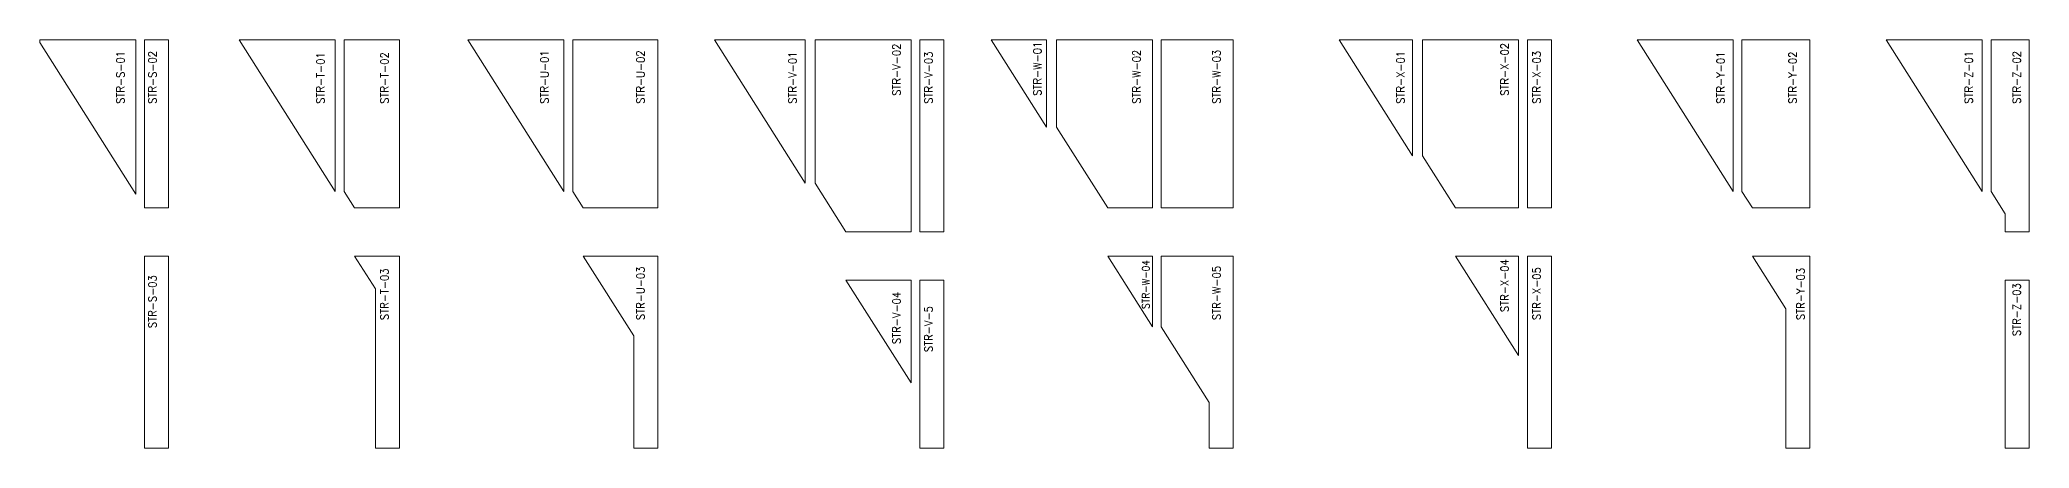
# Model space of a CAD drawing. Header units: millimetres. Extents: x 0 to 51007, y 0 to 5100.
# Drawn here: x 26142 to 51007, y 0 to 5100 of the extents above; entities that cross this region are included whole.
import ezdxf

# ---------------------------------------------------------------- set-up
doc = ezdxf.new("R2010")
doc.units = ezdxf.units.MM
doc.layers.add('FINAL', color=3, linetype='CONTINUOUS', lineweight=0)
doc.layers.add('text', color=6, linetype='CONTINUOUS', lineweight=0)
doc.styles.get("Standard").update_dxf_attribs({"font": 'standard'})

msp = doc.modelspace()

# ---------------------------------------------------------------- linework, layer by layer
at = {"layer": 'FINAL'}
for points in [[(26142, 5067), (26142, 5100), (27342, 5100), (27342, 3173)], [(27452, 5100), (27752, 5100), (27752, 3000), (27452, 3000)], [(29833, 5100), (28633, 5100), (29833, 3206)], [(29944, 5100), (30636, 5100), (30636, 3000), (30074, 3000), (29944, 3206)], [(32691, 5100), (31491, 5100), (32691, 3206)], [(33865, 5100), (33865, 3000), (32932, 3000), (32802, 3206), (32802, 5100)], [(35707, 5100), (34573, 5100), (35707, 3309)], [(35831, 5100), (37031, 5100), (37031, 2700), (36217, 2700), (35831, 3309)], [(37141, 5100), (37441, 5100), (37441, 2700), (37141, 2700)], [(38725, 4011), (38034, 5100), (38725, 5100)], [(38848, 5100), (38848, 4011), (39489, 3000), (40048, 3000), (40048, 5100)], [(40158, 5100), (41058, 5100), (41058, 3000), (40158, 3000)], [(43300, 5100), (42381, 5100), (43300, 3650)], [(44624, 3000), (43835, 3000), (43424, 3650), (43424, 5100), (44624, 5100)], [(44734, 5100), (45034, 5100), (45034, 3000), (44734, 3000)], [(47305, 5100), (46105, 5100), (47305, 3206)], [(47415, 5100), (48263, 5100), (48263, 3000), (47546, 3000), (47415, 3206)], [(49220, 5100), (50420, 3206), (50420, 5100)], [(50530, 5100), (51007, 5100), (51007, 2700), (50707, 2700), (50707, 2928), (50530, 3206)], [(27452, 2400), (27752, 2400), (27752, 0), (27452, 0)], [(30636, 2400), (30636, 0), (30336, 0), (30336, 1988), (30074, 2400)], [(33865, 0), (33865, 2400), (32932, 2400), (33565, 1402), (33565, 0)], [(40048, 2400), (40048, 1517), (39489, 2400)], [(40158, 1517), (40758, 570), (40758, 0), (41058, 0), (41058, 2400), (40158, 2400)], [(44624, 1156), (44624, 2400), (43835, 2400)], [(44734, 2400), (45034, 2400), (45034, 0), (44734, 0)], [(47963, 1742), (47963, 0), (48263, 0), (48263, 2400), (47546, 2400)], [(36217, 2100), (37031, 816), (37031, 2100)], [(37141, 2100), (37441, 2100), (37441, 0), (37141, 0)], [(50707, 2100), (51007, 2100), (51007, 0), (50707, 0)]]:
    msp.add_lwpolyline(points, close=True, dxfattribs=at)

# ---------------------------------------------------------------- texts
at = {"layer": 'text'}
for s, height, p in [('STR-V-02', 100, (36900, 4400)), ('STR-W-01', 100, (38660, 4400)), ('STR-X-02', 100, (44500, 4400)), ('STR-S-01', 100, (27200, 4300)), ('STR-S-02', 100, (27600, 4300)), ('STR-T-01', 100, (29700, 4300)), ('STR-T-02', 100, (30500, 4300)), ('STR-U-01', 100, (32500, 4300)), ('STR-U-02', 100, (33700, 4300)), ('STR-V-01', 100, (35600, 4300)), ('STR-V-03', 100, (37300, 4300)), ('STR-W-02', 100, (39900, 4300)), ('STR-W-03', 100, (40900, 4300)), ('STR-X-01', 100, (43200, 4300)), ('STR-X-03', 100, (44900, 4300)), ('STR-Y-01', 100, (47200, 4300)), ('STR-Y-02', 100, (48100, 4300)), ('STR-Z-01', 100, (50300, 4300)), ('STR-Z-02', 100, (50900, 4300)), ('STR-U-03', 100, (33700, 1600)), ('STR-W-04', 90, (40010, 1740)), ('STR-W-05', 100, (40900, 1600)), ('STR-X-04', 100, (44500, 1700)), ('STR-X-05', 100, (44900, 1600)), ('STR-Y-03', 100, (48200, 1600)), ('STR-S-03', 100, (27600, 1500)), ('STR-T-03', 100, (30500, 1600)), ('STR-Z-03', 100, (50900, 1400)), ('STR-V-04', 100, (36900, 1300)), ('STR-V-5', 100, (37300, 1200))]:
    msp.add_text(s, height=height, rotation=90, dxfattribs=at).set_placement(p)

doc.saveas('drawing.dxf')
